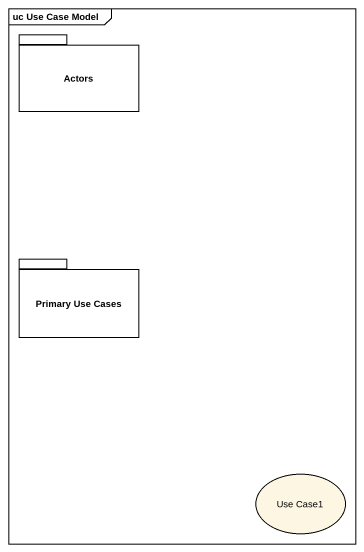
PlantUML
@startuml
mainframe uc Use Case Model
package Actors {
}
package "Primary Use Cases" as Primary_Use_Cases {
}
usecase "Use Case1" as Use_Case1
@enduml
